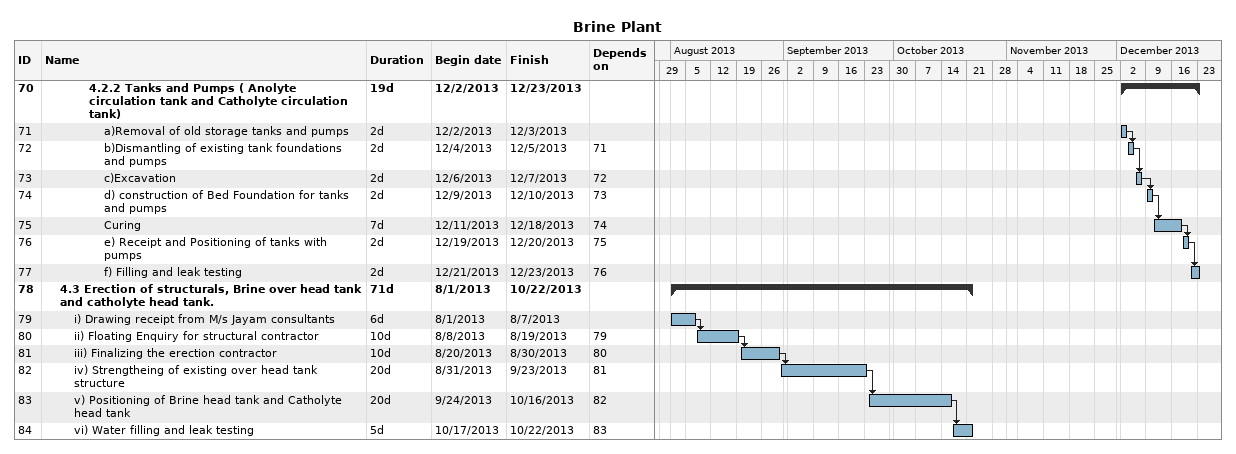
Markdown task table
Brine Plant

| ID | Level | Task | Duration | Start | Finish | Predecessors |
|---|---|---|---|---|---|---|
| 70 | 4 | **4.2.2 Tanks and Pumps ( Anolyte circulation tank and Catholyte circulation tank)** | 19d | 2013-12-02 | 2013-12-23 |  |
| 71 | 5 | a)Removal of old storage tanks and pumps | 2d | 2013-12-02 | 2013-12-03 |  |
| 72 | 5 | b)Dismantling of existing tank foundations and pumps | 2d | 2013-12-04 | 2013-12-05 | 71 |
| 73 | 5 | c)Excavation | 2d | 2013-12-06 | 2013-12-07 | 72 |
| 74 | 5 | d) construction of Bed Foundation for tanks and pumps | 2d | 2013-12-09 | 2013-12-10 | 73 |
| 75 | 5 | Curing | 7d | 2013-12-11 | 2013-12-18 | 74 |
| 76 | 5 | e) Receipt and Positioning of tanks with pumps | 2d | 2013-12-19 | 2013-12-20 | 75 |
| 77 | 5 | f) Filling and leak testing | 2d | 2013-12-21 | 2013-12-23 | 76 |
| 78 | 2 | **4.3 Erection of structurals, Brine over head tank and catholyte head tank.** | 71d | 2013-08-01 | 2013-10-22 |  |
| 79 | 3 | i) Drawing receipt from M/s Jayam consultants | 6d | 2013-08-01 | 2013-08-07 |  |
| 80 | 3 | ii) Floating Enquiry for structural contractor | 10d | 2013-08-08 | 2013-08-19 | 79 |
| 81 | 3 | iii) Finalizing the erection contractor | 10d | 2013-08-20 | 2013-08-30 | 80 |
| 82 | 3 | iv) Strengtheing of existing over head tank structure | 20d | 2013-08-31 | 2013-09-23 | 81 |
| 83 | 3 | v) Positioning of Brine head tank and Catholyte head tank | 20d | 2013-09-24 | 2013-10-16 | 82 |
| 84 | 3 | vi) Water filling and leak testing | 5d | 2013-10-17 | 2013-10-22 | 83 |
